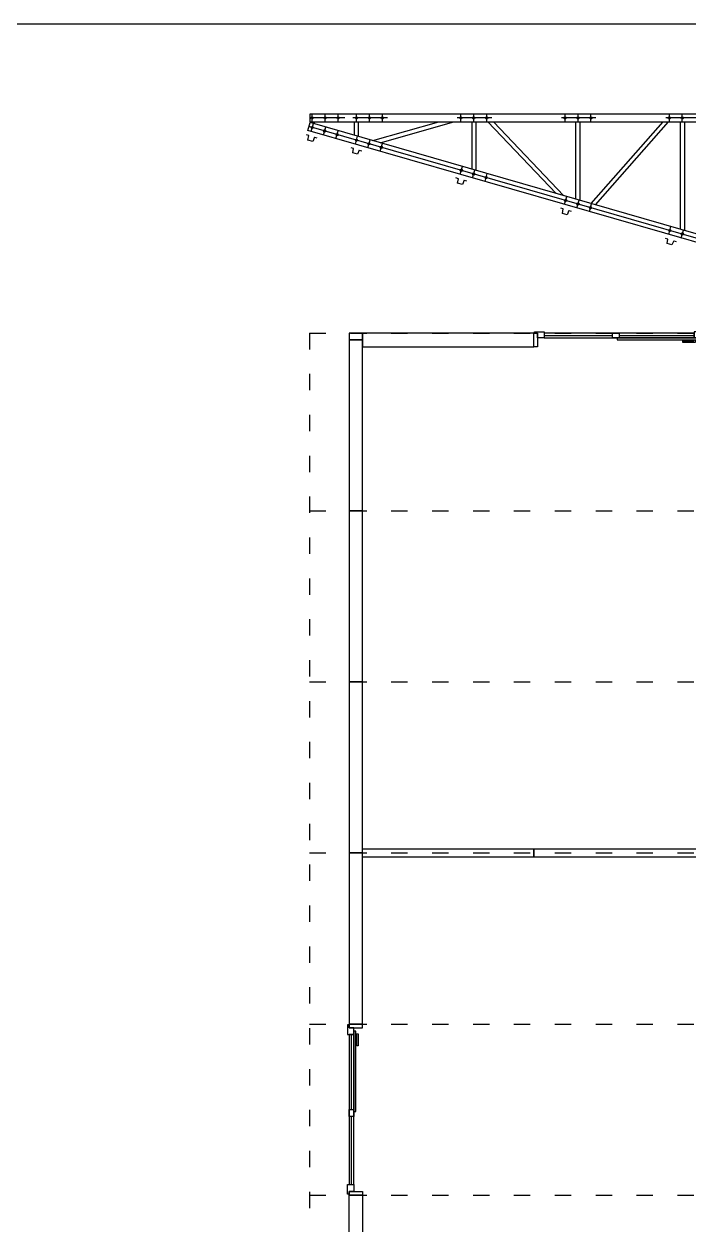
# Model space of a CAD drawing. Header units: millimetres. Extents: x 142629 to 168404, y -211947 to -204319.
# Drawn here: x 144901 to 145389, y -206594 to -205713 of the extents above; entities that cross this region are included whole.
import ezdxf

# ---------------------------------------------------------------- set-up
doc = ezdxf.new("R2010")
doc.units = ezdxf.units.MM
doc.linetypes.add('ACAD_ISO03W100', pattern=[30, 12, -18])
for name, color, linetype in [('Block1', 255, 'Continuous'), ('KAPI-PEN', 3, 'Continuous'), ('ÖLÇÜLENDİRME', 121, 'Continuous')]:
    doc.layers.add(name, color=color, linetype=linetype)

# ---------------------------------------------------------------- blocks, each defined once
blk = doc.blocks.new('omega')
at = {"layer": 'Block1', "color": 1}
for p, q in [((32355.1, 6698), (32337.8, 6703.1)), ((32355.1, 6698), (32368.3, 6728.5)), ((32368.3, 6728.5), (32402.8, 6718.3)), ((32402.8, 6718.3), (32397.3, 6685.5)), ((32397.3, 6685.5), (32414.5, 6680.4))]:
    blk.add_line(p, q, dxfattribs=at)
blk = doc.blocks.new('1250')
at = {"layer": 'Block1', "color": 7}
for p, q in [((137474.17, -210534.23), (137524.17, -210534.23)), ((137529.17, -210534.23), (137584.17, -210534.23))]:
    blk.add_line(p, q, dxfattribs=at)
for points in [[(137467.08, -210532.48), (137467.08, -210531.48), (137474.17, -210531.48), (137474.17, -210535.98), (137469.17, -210535.98), (137469.17, -210532.48), (137467.08, -210532.48)], [(137591.26, -210532.48), (137591.26, -210531.48), (137584.17, -210531.48), (137584.17, -210535.98), (137589.17, -210535.98), (137589.17, -210532.48), (137591.26, -210532.48)], [(137584.82, -210537.48), (137584.82, -210539.3), (137575.82, -210539.3), (137575.82, -210538.3), (137583.82, -210538.3), (137583.82, -210537.48), (137584.82, -210537.48)]]:
    blk.add_lwpolyline(points, dxfattribs=at)
for points in [[(137474.17, -210535.98), (137584.17, -210535.98), (137584.17, -210532.48), (137474.17, -210532.48)], [(137524.17, -210532.48), (137529.17, -210532.48), (137529.17, -210535.98), (137524.17, -210535.98)], [(137527.67, -210537.48), (137586.67, -210537.48), (137586.67, -210535.98), (137527.67, -210535.98)]]:
    blk.add_lwpolyline(points, close=True, dxfattribs=at)
at = {"layer": 'KAPI-PEN', "color": 175, "true_color": 0x4554a5}
for points in [[(137466.42, -210532.48), (137469.17, -210532.48), (137469.17, -210542.48), (137466.42, -210542.48)], [(137589.17, -210542.48), (137591.92, -210542.48), (137591.92, -210532.48), (137589.17, -210532.48)]]:
    blk.add_lwpolyline(points, close=True, dxfattribs=at)

msp = doc.modelspace()

# ---------------------------------------------------------------- linework, layer by layer
at = {"layer": 'Block1', "color": 1}
for p, q in [((145110.654, -205778.884), (145588.654, -205778.884)), ((145110.654, -205784.884), (145110.654, -205778.884)), ((145108.992, -205791.094), (145110.654, -205785.329)), ((145586.992, -205928.849), (145108.992, -205791.094)), ((145110.654, -205784.884), (145588.654, -205784.884)), ((145110.654, -205784.884), (145110.654, -205785.329)), ((145588.654, -205923.083), (145110.654, -205785.329)), ((145113.654, -205784.884), (145113.654, -205786.194)), ((145143.154, -205794.695), (145143.154, -205784.884)), ((145146.154, -205795.56), (145146.154, -205784.884)), ((145156.525, -205798.549), (145204.987, -205784.884)), ((145161.992, -205800.124), (145216.042, -205784.884)), ((145229.154, -205784.884), (145229.154, -205819.479)), ((145232.154, -205784.884), (145232.154, -205820.344)), ((145240.946, -205784.884), (145291.046, -205837.316)), ((145245.095, -205784.884), (145296.772, -205838.966)), ((145305.654, -205841.526), (145305.654, -205784.884)), ((145308.654, -205842.39), (145308.654, -205784.884)), ((145316.879, -205844.761), (145369.519, -205784.884)), ((145320.066, -205845.679), (145373.514, -205784.884)), ((145382.154, -205784.884), (145382.154, -205863.572)), ((145385.154, -205784.884), (145385.154, -205864.437))]:
    msp.add_line(p, q, dxfattribs=at)
at = {"layer": 'Block1', "color": 2}
for p, q in [((145112.154, -205784.884), (145112.154, -205778.884)), ((145121.654, -205784.884), (145121.654, -205778.884)), ((145131.154, -205784.884), (145131.154, -205778.884)), ((145144.654, -205784.884), (145144.654, -205778.884)), ((145154.154, -205784.884), (145154.154, -205778.884)), ((145163.654, -205784.884), (145163.654, -205778.884)), ((145221.154, -205784.884), (145221.154, -205778.884)), ((145230.654, -205784.884), (145230.654, -205778.884)), ((145240.154, -205784.884), (145240.154, -205778.884)), ((145297.654, -205784.884), (145297.654, -205778.884)), ((145307.154, -205784.884), (145307.154, -205778.884)), ((145316.654, -205784.884), (145316.654, -205778.884)), ((145374.154, -205784.884), (145374.154, -205778.884)), ((145383.654, -205784.884), (145383.654, -205778.884)), ((145587.823, -205925.966), (145109.823, -205788.212)), ((145111.323, -205791.766), (145112.985, -205786.001)), ((145120.452, -205794.397), (145122.113, -205788.632)), ((145129.58, -205797.028), (145131.242, -205791.262)), ((145143.823, -205801.132), (145145.485, -205795.367)), ((145152.952, -205803.763), (145154.613, -205797.998)), ((145162.08, -205806.394), (145163.742, -205800.628)), ((145220.695, -205823.286), (145222.356, -205817.52)), ((145229.823, -205825.917), (145231.485, -205820.151)), ((145238.952, -205828.547), (145240.613, -205822.782)), ((145297.195, -205845.332), (145298.856, -205839.567)), ((145306.323, -205847.963), (145307.985, -205842.198)), ((145315.452, -205850.594), (145317.113, -205844.828)), ((145373.695, -205867.379), (145375.356, -205861.613)), ((145382.823, -205870.009), (145384.485, -205864.244))]:
    msp.add_line(p, q, dxfattribs=at)
at = {"layer": 'Block1', "color": 6, "linetype": 'ACAD_ISO03W100'}
for p, q in [((145110.154, -205939.748), (146066.654, -205939.748)), ((145110.154, -205939.748), (145110.154, -206828.248)), ((145110.154, -206070.248), (146066.654, -206070.248)), ((145110.154, -206195.748), (146066.654, -206195.748)), ((145110.154, -206321.248), (146066.654, -206321.248)), ((145110.154, -206446.748), (146066.654, -206446.748)), ((145110.154, -206572.248), (146066.654, -206572.248))]:
    msp.add_line(p, q, dxfattribs=at)
at = {"layer": 'Block1', "color": 1}
for centre, radius in [((145112.154, -205781.884), 0.8), ((145112.154, -205781.884), 0.4), ((145121.654, -205781.884), 0.8), ((145121.654, -205781.884), 0.4), ((145131.154, -205781.884), 0.8), ((145131.154, -205781.884), 0.4), ((145144.654, -205781.884), 0.8), ((145144.654, -205781.884), 0.4), ((145154.154, -205781.884), 0.8), ((145154.154, -205781.884), 0.4), ((145163.654, -205781.884), 0.8), ((145163.654, -205781.884), 0.4), ((145221.154, -205781.884), 0.8), ((145221.154, -205781.884), 0.4), ((145230.654, -205781.884), 0.8), ((145230.654, -205781.884), 0.4), ((145240.154, -205781.884), 0.8), ((145240.154, -205781.884), 0.4), ((145297.654, -205781.884), 0.8), ((145297.654, -205781.884), 0.4), ((145307.154, -205781.884), 0.8), ((145307.154, -205781.884), 0.4), ((145316.654, -205781.884), 0.8), ((145316.654, -205781.884), 0.4), ((145374.154, -205781.884), 0.8), ((145374.154, -205781.884), 0.4), ((145383.654, -205781.884), 0.8), ((145383.654, -205781.884), 0.4), ((145112.154, -205788.883), 0.8), ((145112.154, -205788.884), 0.4), ((145121.282, -205791.514), 0.8), ((145121.282, -205791.514), 0.4), ((145130.411, -205794.145), 0.8), ((145130.411, -205794.145), 0.4), ((145144.654, -205798.25), 0.8), ((145144.654, -205798.25), 0.4), ((145153.782, -205800.88), 0.8), ((145153.782, -205800.88), 0.4), ((145162.911, -205803.511), 0.8), ((145162.911, -205803.511), 0.4), ((145221.525, -205820.403), 0.8), ((145221.525, -205820.403), 0.4), ((145230.654, -205823.034), 0.8), ((145230.654, -205823.034), 0.4), ((145239.782, -205825.665), 0.8), ((145239.782, -205825.665), 0.4), ((145298.025, -205842.45), 0.8), ((145298.025, -205842.45), 0.4), ((145307.154, -205845.08), 0.8), ((145307.154, -205845.08), 0.4), ((145316.282, -205847.711), 0.8), ((145316.282, -205847.711), 0.4), ((145374.525, -205864.496), 0.8), ((145374.525, -205864.496), 0.4), ((145383.654, -205867.127), 0.8), ((145383.654, -205867.127), 0.4)]:
    msp.add_circle(centre, radius, dxfattribs=at)
at = {"layer": 'KAPI-PEN', "color": 175, "true_color": 0x4554a5}
for points in [[(144366.06, -207406.792), (146791.386, -207406.792), (146791.386, -205712.996), (144366.06, -205712.996)], [(145139.154, -205944.748), (145149.154, -205944.748), (145149.154, -205939.748), (145139.154, -205939.748)], [(145149.154, -205949.748), (145274.654, -205949.748), (145274.654, -205939.748), (145149.154, -205939.748)], [(145139.154, -206070.248), (145149.154, -206070.248), (145149.154, -205944.748), (145139.154, -205944.748)], [(145139.154, -206195.748), (145149.154, -206195.748), (145149.154, -206070.248), (145139.154, -206070.248)], [(145139.154, -206321.248), (145149.154, -206321.248), (145149.154, -206195.748), (145139.154, -206195.748)], [(145139.154, -206446.748), (145149.154, -206446.748), (145149.154, -206321.248), (145139.154, -206321.248)], [(145274.654, -206324.248), (145149.154, -206324.248), (145149.154, -206318.248), (145274.654, -206318.248)], [(145400.154, -206324.248), (145274.654, -206324.248), (145274.654, -206318.248), (145400.154, -206318.248)], [(145139.154, -206572.248), (145149.154, -206572.248), (145149.154, -206697.748), (145139.154, -206697.748)]]:
    msp.add_lwpolyline(points, close=True, dxfattribs=at)
at = {"layer": 'ÖLÇÜLENDİRME', "color": 2, "ltscale": 0.5}
for p, q in [((145136.032, -205781.884), (145110.654, -205781.884)), ((145167.341, -205781.884), (145141.963, -205781.884)), ((145243.841, -205781.884), (145218.463, -205781.884)), ((145320.341, -205781.884), (145294.962, -205781.884)), ((145396.841, -205781.884), (145371.462, -205781.884))]:
    msp.add_line(p, q, dxfattribs=at)

# ---------------------------------------------------------------- block references
at = {"layer": 'Block1', "color": 1, "xscale": 0.1, "yscale": 0.1, "zscale": 0.1, "rotation": 180.5866211385629}
for p in [(148342.288, -205093.147), (148375.197, -205102.631), (148452.069, -205124.785), (148528.94, -205146.938), (148605.811, -205169.092)]:
    msp.add_blockref('omega', p, dxfattribs=at)
at = {"layer": 'Block1', "color": 43}
msp.add_blockref('1250', (7808.234, 4592.731), dxfattribs=at)
at = {"layer": 'Block1', "color": 43, "rotation": 90}
msp.add_blockref('1250', (-65393.324, -344038.668), dxfattribs=at)

doc.saveas('drawing.dxf')
